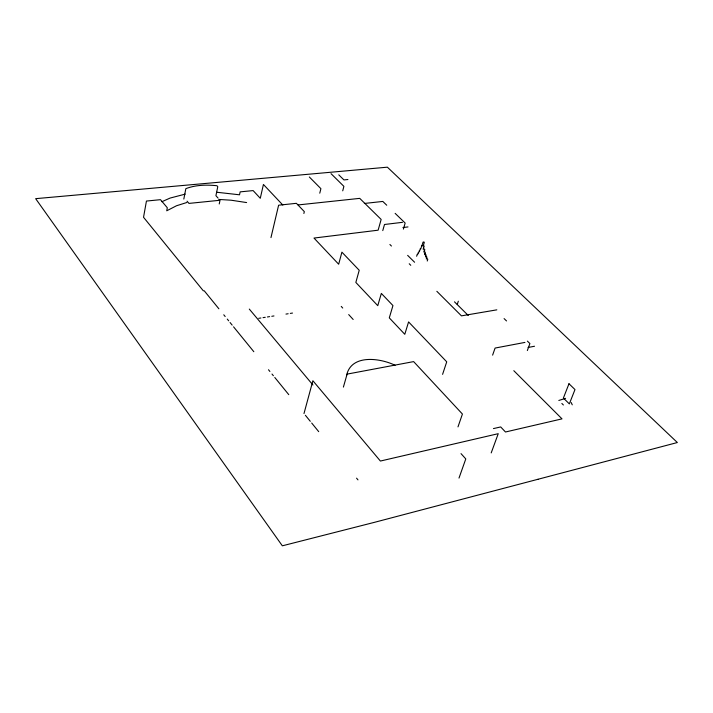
<?xml version="1.0" encoding="UTF-8"?>
<svg xmlns="http://www.w3.org/2000/svg" width="713" height="713" viewBox="0 0 713 713"><rect width="100%" height="100%" fill="white"/><g stroke="black" fill="none" stroke-linecap="round" stroke-linejoin="round"><path stroke-width="1.07" d="M183.82 199.061L185.843 188.651C195.701 184.881 206.529 184.649 216.912 185.719L217.777 186.681L215.914 195.665L218.08 198.098M219.239 203.971L220.023 200.264L188.963 203.401L187.056 201.191M270.967 237.607L278.614 205.201L296.385 203.321L304.335 211.627L303.872 213.481M319.772 193.178L320.903 188.669L309.344 176.993M342.73 190.826L343.898 186.36L331.037 173.669M303.988 413.558L312.882 380.733L380.403 461.044L498.244 433.682L491.204 452.907M382.765 230.602L384.503 224.488L402.471 222.331M346.661 375.083C351.429 353.933 380.287 358.078 395.073 365.279M343.39 387.097L347.106 374.111L413.629 361.607L462.425 414.039L457.987 426.882M403.38 229.114L405.153 223.044L395.145 213.365M416.633 256.27L417.221 254.3M417.595 254.657L418.192 252.669M418.558 253.026L419.244 250.78M419.574 251.101L420.358 248.516M420.777 248.926L421.775 245.637M423.192 246.056L424.315 242.34L423.923 241.965L423.05 242.081L421.927 245.789L422.8 245.673M423.183 249.416L424.182 246.128L423.46 245.415M424.039 252.242L424.823 249.657L423.255 248.133M424.663 254.693L425.349 252.438L423.852 250.985M425.474 256.894L426.089 254.906L424.6 253.454M426.312 259.077L426.909 257.108L425.429 255.655M427.239 261.029L427.773 259.291L426.285 257.839M457.283 304.362L458.316 301.198M442.586 374.361L446.73 361.83L408.585 321.919L404.788 334.299L389.289 317.873L392.952 305.565L381.339 293.417L377.774 305.672L355.84 282.428L359.227 270.28L341.91 252.161L338.666 264.22L313.987 238.062L378.131 230.192L381.161 219.435L359.735 198.366L298.141 204.934M492.612 355.136L495.089 348.06L524.928 342.418M458.994 478.084L465.794 458.914L461.026 453.628M527.344 350.538L529.902 343.55L527.388 341.117M161.887 201.717L170.095 198.071L185.193 194.132M558.814 400.465L565.587 398.335M186.797 202.519L176.494 205.763L166.735 210.798L167.305 207.759L160.505 199.676L146.441 201.057L143.536 217.287L203.374 290.877M493.449 428.593L500.686 426.935L505.49 431.998L562.013 418.87L513.815 370.698M528.075 347.481L534.527 346.242M496.827 309.843L461.454 315.859L436.846 291.314M258.703 318.328L260.878 317.98M263.061 317.641L265.245 317.303M267.428 316.964L269.603 316.625M271.787 316.287L273.97 315.948M285.966 314.085L288.15 313.747M290.325 313.399L292.508 313.06M402.925 227.554L407.979 226.93M364.361 203.463L382.819 201.44L386.74 205.228M347.926 179.524L343.933 179.917L338.764 174.845M218.766 199.435L231.19 200.219L246.609 202.563M216.823 192.252L239.515 194.801L240.156 191.868L253.124 190.594L260.281 198.294L263.427 184.471L282.829 205.041M504.091 318.595L506.515 320.939M561.862 403.478L563.386 404.984M407.649 255.37L414.592 262.25M454.484 301.822L468.281 315.502M389.904 244.488L391.446 246.03M409.217 263.757L410.768 265.298M341.242 306.412L342.73 308.052M348.702 314.576L353.176 319.477M249.3 309.077L312.936 385.002M204.212 290.761L218.882 308.791M223.775 314.798L225.174 316.519M227.269 319.094L228.668 320.805M230.067 322.526L232.162 325.101M233.561 326.821L253.828 351.714M268.498 369.744L269.897 371.464M271.992 374.04L273.391 375.751M274.79 377.471L288.765 394.646M305.387 415.287L310.298 421.312M311.697 423.032L318.711 431.65M356.562 478.165L357.971 479.885M571.193 402.533L572.263 404.832M568.983 383.746L563.395 398.05L569.339 403.888L574.99 389.565L568.983 383.746M537.967 479.279L374.699 522.273L282.339 545.819L35.65 198.66L387.382 167.181L677.35 442.532L537.967 479.279"/></g></svg>
